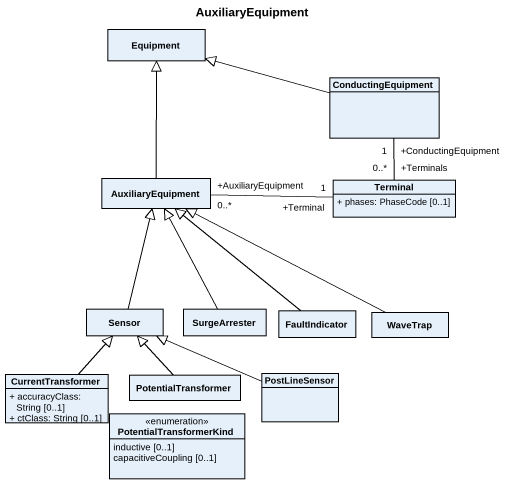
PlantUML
@startuml
title AuxiliaryEquipment
hide circle
hide empty members
skinparam classAttributeIconSize 0
class Equipment
class ConductingEquipment
class AuxiliaryEquipment
class Terminal {
  + phases: PhaseCode [0..1]
}
class Sensor
class SurgeArrester
class FaultIndicator
class WaveTrap
class CurrentTransformer {
  + accuracyClass: String [0..1]
  + ctClass: String [0..1]
}
class PotentialTransformer
class PostLineSensor
enum PotentialTransformerKind {
  inductive [0..1]
  capacitiveCoupling [0..1]
}
ConductingEquipment -left-|> Equipment
AuxiliaryEquipment -up-|> Equipment
AuxiliaryEquipment "+AuxiliaryEquipment\n0..*" -right- "+Terminal\n1" Terminal
Terminal "+Terminals\n0..*" -up- "+ConductingEquipment\n1" ConductingEquipment
Sensor -up-|> AuxiliaryEquipment
SurgeArrester -up-|> AuxiliaryEquipment
FaultIndicator -up-|> AuxiliaryEquipment
WaveTrap -left-|> AuxiliaryEquipment
CurrentTransformer -up-|> Sensor
PotentialTransformer -up-|> Sensor
PostLineSensor -left-|> Sensor
@enduml
